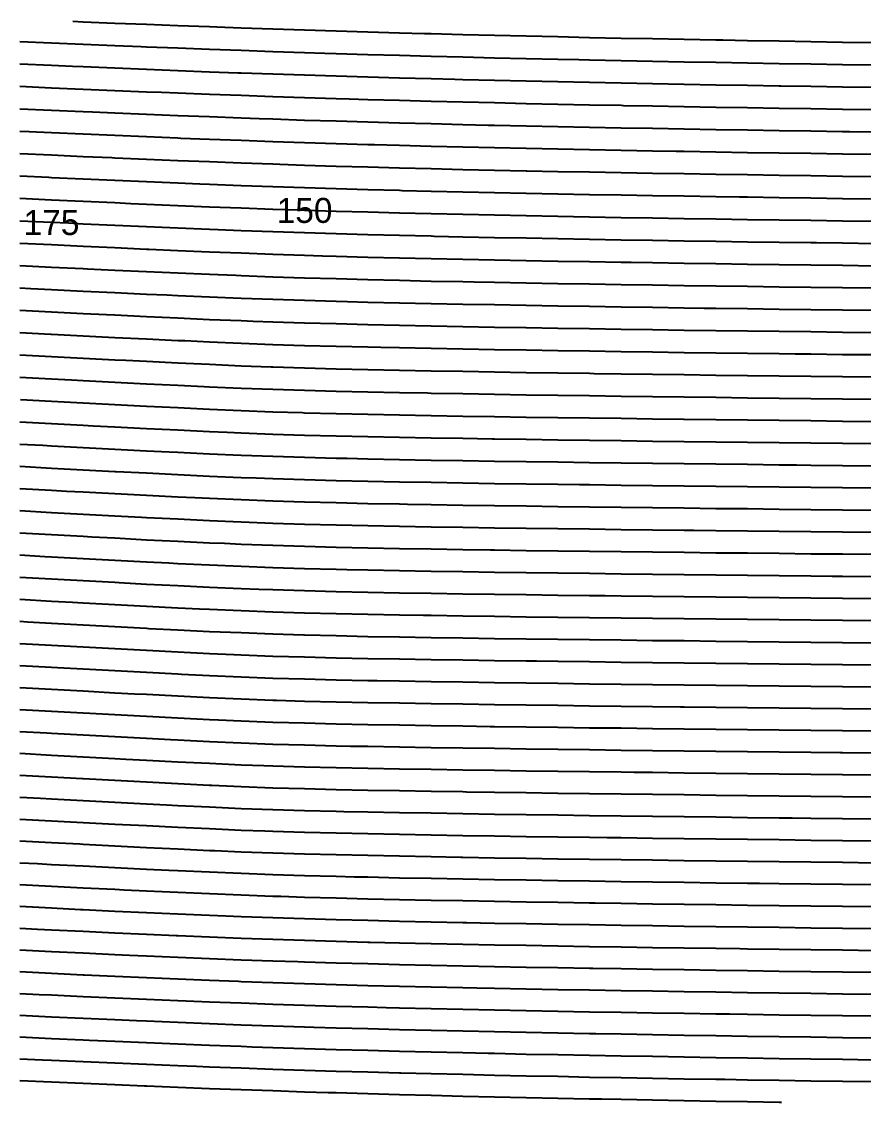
# Model space of a CAD drawing. Header units: metres. Extents: x 228 to 3387, y 52 to 162.
# Drawn here: x 2533.1 to 2617.2, y 53.2 to 161.3 of the extents above; entities that cross this region are included whole.
import ezdxf
from ezdxf.enums import TextEntityAlignment as Align

# ---------------------------------------------------------------- set-up
doc = ezdxf.new("R2010")
doc.units = ezdxf.units.M
for name, color, linetype in [('Vs_-25', 7, 'Continuous'), ('Vs_-50', 7, 'Continuous'), ('Vs_0', 7, 'Continuous'), ('Vs_100', 7, 'Continuous'), ('Vs_1000', 7, 'Continuous'), ('Vs_1025', 7, 'Continuous'), ('Vs_1050', 7, 'Continuous'), ('Vs_1075', 7, 'Continuous'), ('Vs_1100', 7, 'Continuous'), ('Vs_1125', 7, 'Continuous'), ('Vs_1150', 7, 'Continuous'), ('Vs_125', 7, 'Continuous'), ('Vs_150', 7, 'Continuous'), ('Vs_175', 7, 'Continuous'), ('Vs_200', 7, 'Continuous'), ('Vs_225', 7, 'Continuous'), ('Vs_25', 7, 'Continuous'), ('Vs_250', 7, 'Continuous'), ('Vs_275', 7, 'Continuous'), ('Vs_300', 7, 'Continuous'), ('Vs_325', 7, 'Continuous'), ('Vs_350', 7, 'Continuous'), ('Vs_375', 7, 'Continuous'), ('Vs_400', 7, 'Continuous'), ('Vs_425', 7, 'Continuous'), ('Vs_450', 7, 'Continuous'), ('Vs_475', 7, 'Continuous'), ('Vs_50', 7, 'Continuous'), ('Vs_500', 7, 'Continuous'), ('Vs_525', 7, 'Continuous'), ('Vs_550', 7, 'Continuous'), ('Vs_575', 7, 'Continuous'), ('Vs_600', 7, 'Continuous'), ('Vs_625', 7, 'Continuous'), ('Vs_650', 7, 'Continuous'), ('Vs_675', 7, 'Continuous'), ('Vs_700', 7, 'Continuous'), ('Vs_725', 7, 'Continuous'), ('Vs_75', 7, 'Continuous'), ('Vs_750', 7, 'Continuous'), ('Vs_775', 7, 'Continuous'), ('Vs_800', 7, 'Continuous'), ('Vs_825', 7, 'Continuous'), ('Vs_850', 7, 'Continuous'), ('Vs_875', 7, 'Continuous'), ('Vs_900', 7, 'Continuous'), ('Vs_925', 7, 'Continuous'), ('Vs_950', 7, 'Continuous'), ('Vs_975', 7, 'Continuous')]:
    doc.layers.add(name, color=color, linetype=linetype)

msp = doc.modelspace()

# ---------------------------------------------------------------- linework, layer by layer
at = {"layer": 'Vs_-25'}
msp.add_lwpolyline([(2618.29, 156.9), (2615.13, 156.95), (2611.97, 157), (2608.81, 157.05), (2605.64, 157.11), (2602.48, 157.16), (2599.32, 157.22), (2596.16, 157.28), (2593, 157.34), (2589.84, 157.4), (2588.79, 157.43), (2586.67, 157.47), (2583.51, 157.54), (2580.35, 157.62), (2577.19, 157.69), (2574.03, 157.77), (2570.87, 157.86), (2567.7, 157.95), (2564.54, 158.04), (2563.4, 158.08), (2561.38, 158.14), (2558.22, 158.25), (2555.06, 158.36), (2551.89, 158.47), (2548.73, 158.59), (2545.57, 158.71), (2545.06, 158.73), (2542.41, 158.84), (2539.25, 158.97), (2536.09, 159.11), (2532.92, 159.24)], dxfattribs=at)
at = {"layer": 'Vs_-50'}
msp.add_lwpolyline([(2618.29, 159.13), (2615.13, 159.18), (2611.97, 159.24), (2608.81, 159.29), (2605.64, 159.34), (2603.17, 159.39), (2602.48, 159.4), (2599.32, 159.46), (2596.16, 159.52), (2593, 159.58), (2589.84, 159.65), (2586.67, 159.72), (2583.51, 159.79), (2580.35, 159.86), (2577.19, 159.94), (2574.03, 160.02), (2573.35, 160.04), (2570.87, 160.11), (2567.7, 160.2), (2564.54, 160.29), (2561.38, 160.39), (2558.22, 160.5), (2555.06, 160.61), (2552.6, 160.69), (2551.89, 160.72), (2548.73, 160.84), (2545.57, 160.96), (2542.41, 161.08), (2539.25, 161.21), (2538.23, 161.26)], dxfattribs=at)
at = {"layer": 'Vs_0'}
msp.add_lwpolyline([(2618.29, 154.67), (2615.13, 154.72), (2611.97, 154.77), (2608.98, 154.81), (2608.81, 154.82), (2605.64, 154.87), (2602.48, 154.92), (2599.32, 154.98), (2596.16, 155.04), (2593, 155.1), (2589.84, 155.16), (2586.67, 155.23), (2583.51, 155.3), (2580.35, 155.37), (2577.19, 155.45), (2576.39, 155.47), (2574.03, 155.53), (2570.87, 155.61), (2567.7, 155.7), (2564.54, 155.8), (2561.38, 155.89), (2558.22, 156), (2555.06, 156.11), (2554.73, 156.12), (2551.89, 156.22), (2548.73, 156.34), (2545.57, 156.47), (2542.41, 156.6), (2539.25, 156.73), (2538.18, 156.77), (2536.09, 156.86), (2532.92, 157)], dxfattribs=at)
at = {"layer": 'Vs_100'}
msp.add_lwpolyline([(2618.29, 145.74), (2615.13, 145.79), (2611.97, 145.83), (2608.81, 145.88), (2605.64, 145.93), (2602.48, 145.98), (2599.32, 146.03), (2596.16, 146.08), (2593, 146.14), (2589.84, 146.2), (2586.67, 146.26), (2583.6, 146.32), (2583.51, 146.32), (2580.35, 146.39), (2577.19, 146.46), (2574.03, 146.54), (2570.87, 146.62), (2567.7, 146.7), (2564.54, 146.79), (2561.38, 146.89), (2558.9, 146.97), (2558.22, 147), (2555.06, 147.11), (2551.89, 147.23), (2548.73, 147.35), (2545.57, 147.48), (2542.41, 147.62), (2542.12, 147.63), (2539.25, 147.75), (2536.09, 147.9), (2532.92, 148.04)], dxfattribs=at)
at = {"layer": 'Vs_1000'}
msp.add_lwpolyline([(2618.29, 66.22), (2615.13, 66.26), (2611.97, 66.3), (2608.81, 66.34), (2605.64, 66.39), (2602.48, 66.43), (2599.32, 66.48), (2596.16, 66.53), (2593, 66.58), (2590.17, 66.62), (2589.84, 66.63), (2586.67, 66.68), (2583.51, 66.74), (2580.35, 66.8), (2577.19, 66.86), (2574.03, 66.93), (2570.87, 67), (2567.7, 67.08), (2564.54, 67.16), (2561.38, 67.25), (2560.71, 67.28), (2558.22, 67.36), (2555.06, 67.47), (2551.89, 67.59), (2548.73, 67.72), (2545.57, 67.85), (2543.9, 67.93), (2542.41, 68), (2539.25, 68.15), (2536.09, 68.3), (2532.92, 68.45)], dxfattribs=at)
at = {"layer": 'Vs_1025'}
msp.add_lwpolyline([(2618.29, 64.03), (2615.13, 64.07), (2611.97, 64.12), (2608.81, 64.16), (2605.64, 64.21), (2602.48, 64.25), (2599.32, 64.3), (2596.16, 64.35), (2593, 64.4), (2589.84, 64.45), (2586.67, 64.51), (2583.51, 64.57), (2580.35, 64.63), (2578.58, 64.66), (2577.19, 64.69), (2574.03, 64.76), (2570.87, 64.83), (2567.7, 64.91), (2564.54, 65), (2561.38, 65.09), (2558.22, 65.2), (2555.06, 65.31), (2554.79, 65.32), (2551.89, 65.43), (2548.73, 65.55), (2545.57, 65.69), (2542.41, 65.83), (2539.34, 65.97), (2539.25, 65.97), (2536.09, 66.12), (2532.92, 66.28)], dxfattribs=at)
at = {"layer": 'Vs_1050'}
msp.add_lwpolyline([(2618.29, 61.85), (2615.13, 61.89), (2611.97, 61.93), (2608.81, 61.98), (2605.64, 62.02), (2603.83, 62.05), (2602.48, 62.07), (2599.32, 62.12), (2596.16, 62.17), (2593, 62.22), (2589.84, 62.28), (2586.67, 62.33), (2583.51, 62.39), (2580.35, 62.46), (2577.19, 62.52), (2574.03, 62.59), (2570.87, 62.67), (2569.54, 62.7), (2567.7, 62.75), (2564.54, 62.84), (2561.38, 62.93), (2558.22, 63.04), (2555.06, 63.15), (2551.89, 63.26), (2549.54, 63.36), (2548.73, 63.39), (2545.57, 63.52), (2542.41, 63.66), (2539.25, 63.8), (2536.09, 63.95), (2534.87, 64.01), (2532.92, 64.1)], dxfattribs=at)
at = {"layer": 'Vs_1075'}
msp.add_lwpolyline([(2618.29, 59.66), (2615.13, 59.7), (2611.97, 59.75), (2608.81, 59.79), (2605.64, 59.84), (2602.48, 59.89), (2599.32, 59.94), (2596.16, 59.99), (2593, 60.05), (2590.48, 60.09), (2589.84, 60.1), (2586.67, 60.16), (2583.51, 60.22), (2580.35, 60.29), (2577.19, 60.35), (2574.03, 60.43), (2570.87, 60.5), (2567.7, 60.59), (2564.54, 60.68), (2562.29, 60.74), (2561.38, 60.77), (2558.22, 60.87), (2555.06, 60.98), (2551.89, 61.1), (2548.73, 61.22), (2545.57, 61.36), (2544.6, 61.4), (2542.41, 61.49), (2539.25, 61.63), (2536.09, 61.78), (2532.92, 61.93)], dxfattribs=at)
at = {"layer": 'Vs_1100'}
msp.add_lwpolyline([(2618.2, 57.48), (2615.13, 57.52), (2611.97, 57.57), (2608.81, 57.61), (2605.64, 57.66), (2602.48, 57.71), (2599.32, 57.76), (2596.16, 57.82), (2593, 57.87), (2589.84, 57.93), (2586.67, 57.99), (2583.51, 58.05), (2580.35, 58.12), (2579.72, 58.13), (2577.19, 58.19), (2574.03, 58.26), (2570.87, 58.34), (2567.7, 58.42), (2564.54, 58.51), (2561.38, 58.61), (2558.22, 58.71), (2556.13, 58.78), (2555.06, 58.82), (2551.89, 58.94), (2548.73, 59.06), (2545.57, 59.19), (2542.41, 59.32), (2539.84, 59.44), (2539.25, 59.46), (2536.09, 59.61), (2532.92, 59.76)], dxfattribs=at)
at = {"layer": 'Vs_1125'}
msp.add_lwpolyline([(2618.29, 55.29), (2615.13, 55.34), (2611.97, 55.38), (2608.81, 55.43), (2605.64, 55.48), (2603.38, 55.52), (2602.48, 55.53), (2599.32, 55.58), (2596.16, 55.64), (2593, 55.7), (2589.84, 55.75), (2586.67, 55.82), (2583.51, 55.88), (2580.35, 55.95), (2577.19, 56.02), (2574.03, 56.09), (2571, 56.17), (2570.87, 56.17), (2567.7, 56.26), (2564.54, 56.35), (2561.38, 56.45), (2558.22, 56.55), (2555.06, 56.66), (2551.89, 56.77), (2550.58, 56.82), (2548.73, 56.9), (2545.57, 57.02), (2542.41, 57.16), (2539.25, 57.29), (2536.09, 57.44), (2535.19, 57.48), (2532.92, 57.58)], dxfattribs=at)
at = {"layer": 'Vs_1150'}
msp.add_lwpolyline([(2609.04, 53.25), (2608.81, 53.25), (2605.64, 53.3), (2602.48, 53.35), (2599.32, 53.41), (2596.16, 53.46), (2593, 53.52), (2591.04, 53.56), (2589.84, 53.58), (2586.67, 53.64), (2583.51, 53.71), (2580.35, 53.78), (2577.19, 53.85), (2574.03, 53.93), (2570.87, 54.01), (2567.7, 54.09), (2564.54, 54.19), (2563.73, 54.21), (2561.38, 54.28), (2558.22, 54.39), (2555.06, 54.49), (2551.89, 54.61), (2548.73, 54.73), (2545.57, 54.86), (2545.38, 54.86), (2542.41, 54.99), (2539.25, 55.12), (2536.09, 55.26), (2532.92, 55.41)], dxfattribs=at)
at = {"layer": 'Vs_125'}
msp.add_lwpolyline([(2618.29, 143.52), (2615.13, 143.56), (2611.97, 143.6), (2608.81, 143.65), (2605.64, 143.7), (2604.85, 143.71), (2602.48, 143.75), (2599.32, 143.8), (2596.16, 143.85), (2593, 143.9), (2589.84, 143.96), (2586.67, 144.02), (2583.51, 144.08), (2580.35, 144.15), (2577.19, 144.22), (2574.03, 144.29), (2571.14, 144.36), (2570.87, 144.37), (2567.7, 144.45), (2564.54, 144.54), (2561.38, 144.64), (2558.22, 144.75), (2555.06, 144.86), (2551.89, 144.98), (2550.93, 145.02), (2548.73, 145.1), (2545.57, 145.23), (2542.41, 145.37), (2539.25, 145.51), (2536.09, 145.66), (2535.83, 145.67), (2532.92, 145.8)], dxfattribs=at)
at = {"layer": 'Vs_150'}
msp.add_lwpolyline([(2618.29, 141.29), (2615.13, 141.33), (2611.97, 141.37), (2608.81, 141.42), (2605.64, 141.46), (2602.48, 141.51), (2599.32, 141.56), (2596.16, 141.61), (2593, 141.66), (2589.84, 141.72), (2588.25, 141.75), (2586.67, 141.78), (2583.51, 141.84), (2580.35, 141.9), (2577.19, 141.97), (2574.03, 142.04), (2570.87, 142.12), (2567.7, 142.2), (2564.54, 142.29), (2561.38, 142.39), (2560.98, 142.4), (2558.22, 142.49), (2555.06, 142.61), (2551.89, 142.73), (2548.73, 142.85), (2545.57, 142.99), (2544.01, 143.06), (2542.41, 143.13), (2539.25, 143.27), (2536.09, 143.42), (2532.92, 143.57)], dxfattribs=at)
at = {"layer": 'Vs_175'}
msp.add_lwpolyline([(2618.29, 139.06), (2615.13, 139.1), (2612.54, 139.14), (2611.97, 139.14), (2608.81, 139.19), (2605.64, 139.23), (2602.48, 139.28), (2599.32, 139.33), (2596.16, 139.38), (2593, 139.43), (2589.84, 139.48), (2586.67, 139.54), (2583.51, 139.6), (2580.35, 139.66), (2577.19, 139.73), (2574.34, 139.79), (2574.03, 139.8), (2570.87, 139.87), (2567.7, 139.95), (2564.54, 140.04), (2561.38, 140.14), (2558.22, 140.24), (2555.06, 140.35), (2552.76, 140.44), (2551.89, 140.48), (2548.73, 140.6), (2545.57, 140.74), (2542.41, 140.88), (2539.25, 141.03), (2537.78, 141.1), (2536.09, 141.18), (2532.92, 141.33)], dxfattribs=at)
at = {"layer": 'Vs_200'}
msp.add_lwpolyline([(2618.29, 136.83), (2615.13, 136.87), (2611.97, 136.91), (2608.81, 136.96), (2605.64, 137), (2602.48, 137.05), (2599.32, 137.09), (2596.16, 137.14), (2594.02, 137.18), (2593, 137.19), (2589.84, 137.24), (2586.67, 137.3), (2583.51, 137.36), (2580.35, 137.42), (2577.19, 137.48), (2574.03, 137.55), (2570.87, 137.62), (2567.7, 137.7), (2564.54, 137.79), (2563.18, 137.83), (2561.38, 137.88), (2558.22, 137.99), (2555.06, 138.1), (2551.89, 138.22), (2548.73, 138.36), (2545.82, 138.48), (2545.57, 138.49), (2542.41, 138.64), (2539.25, 138.78), (2536.09, 138.94), (2532.92, 139.09)], dxfattribs=at)
at = {"layer": 'Vs_225'}
msp.add_lwpolyline([(2618.29, 134.61), (2615.13, 134.65), (2611.97, 134.69), (2608.81, 134.73), (2605.64, 134.77), (2602.48, 134.82), (2599.32, 134.86), (2596.16, 134.91), (2593, 134.96), (2589.84, 135.01), (2586.67, 135.06), (2583.51, 135.12), (2580.35, 135.18), (2578.33, 135.22), (2577.19, 135.24), (2574.03, 135.3), (2570.87, 135.38), (2567.7, 135.45), (2564.54, 135.54), (2561.38, 135.63), (2558.22, 135.73), (2555.06, 135.85), (2554.52, 135.87), (2551.89, 135.97), (2548.73, 136.11), (2545.57, 136.25), (2542.41, 136.39), (2539.68, 136.52), (2539.25, 136.54), (2536.09, 136.7), (2532.92, 136.85)], dxfattribs=at)
at = {"layer": 'Vs_25'}
msp.add_lwpolyline([(2618.29, 152.44), (2615.13, 152.48), (2611.97, 152.53), (2608.81, 152.58), (2605.64, 152.63), (2602.48, 152.69), (2599.32, 152.74), (2596.16, 152.8), (2593.25, 152.85), (2593, 152.86), (2589.84, 152.92), (2586.67, 152.99), (2583.51, 153.05), (2580.35, 153.13), (2577.19, 153.2), (2574.03, 153.28), (2570.87, 153.36), (2567.7, 153.45), (2565.84, 153.51), (2564.54, 153.55), (2561.38, 153.64), (2558.22, 153.75), (2555.06, 153.86), (2551.89, 153.97), (2548.73, 154.1), (2547.09, 154.16), (2545.57, 154.22), (2542.41, 154.35), (2539.25, 154.48), (2536.09, 154.62), (2532.92, 154.76)], dxfattribs=at)
at = {"layer": 'Vs_250'}
msp.add_lwpolyline([(2618.29, 132.38), (2615.13, 132.42), (2611.97, 132.46), (2608.81, 132.5), (2605.64, 132.54), (2602.48, 132.59), (2601.3, 132.6), (2599.32, 132.63), (2596.16, 132.68), (2593, 132.72), (2589.84, 132.77), (2586.67, 132.83), (2583.51, 132.88), (2580.35, 132.94), (2577.19, 133), (2574.03, 133.06), (2570.87, 133.13), (2567.7, 133.2), (2565.68, 133.26), (2564.54, 133.29), (2561.38, 133.38), (2558.22, 133.48), (2555.06, 133.59), (2551.89, 133.72), (2548.73, 133.86), (2547.62, 133.91), (2545.57, 134), (2542.41, 134.15), (2539.25, 134.3), (2536.09, 134.46), (2534.02, 134.56), (2532.92, 134.62)], dxfattribs=at)
at = {"layer": 'Vs_275'}
msp.add_lwpolyline([(2618.29, 130.16), (2615.13, 130.2), (2611.97, 130.24), (2608.81, 130.28), (2605.64, 130.32), (2602.48, 130.36), (2599.32, 130.4), (2596.16, 130.45), (2593, 130.49), (2589.84, 130.54), (2586.67, 130.59), (2583.51, 130.64), (2583.48, 130.64), (2580.35, 130.7), (2577.19, 130.76), (2574.03, 130.82), (2570.87, 130.89), (2567.7, 130.96), (2564.54, 131.04), (2561.38, 131.12), (2558.22, 131.22), (2556.26, 131.3), (2555.06, 131.34), (2551.89, 131.47), (2548.73, 131.61), (2545.57, 131.76), (2542.41, 131.91), (2541.59, 131.95), (2539.25, 132.06), (2536.09, 132.22), (2532.92, 132.38)], dxfattribs=at)
at = {"layer": 'Vs_300'}
msp.add_lwpolyline([(2618.29, 127.94), (2615.13, 127.97), (2611.97, 128.01), (2610.41, 128.03), (2608.81, 128.05), (2605.64, 128.09), (2602.48, 128.13), (2599.32, 128.17), (2596.16, 128.22), (2593, 128.26), (2589.84, 128.31), (2586.67, 128.36), (2583.51, 128.41), (2580.35, 128.46), (2577.19, 128.52), (2574.03, 128.58), (2570.87, 128.64), (2569.01, 128.68), (2567.7, 128.71), (2564.54, 128.79), (2561.38, 128.87), (2558.22, 128.97), (2555.06, 129.09), (2551.89, 129.22), (2549.42, 129.34), (2548.73, 129.37), (2545.57, 129.52), (2542.41, 129.67), (2539.25, 129.83), (2536.09, 129.99), (2536.03, 129.99), (2532.92, 130.15)], dxfattribs=at)
at = {"layer": 'Vs_325'}
msp.add_lwpolyline([(2618.29, 125.71), (2615.13, 125.75), (2611.97, 125.79), (2608.81, 125.83), (2605.64, 125.87), (2602.48, 125.9), (2599.32, 125.95), (2596.16, 125.99), (2593, 126.03), (2590.32, 126.07), (2589.84, 126.08), (2586.67, 126.12), (2583.51, 126.17), (2580.35, 126.23), (2577.19, 126.28), (2574.03, 126.34), (2570.87, 126.4), (2567.7, 126.47), (2564.54, 126.54), (2561.38, 126.62), (2558.22, 126.72), (2558.04, 126.72), (2555.06, 126.84), (2551.89, 126.98), (2548.73, 127.13), (2545.57, 127.28), (2543.53, 127.38), (2542.41, 127.43), (2539.25, 127.59), (2536.09, 127.75), (2532.92, 127.92)], dxfattribs=at)
at = {"layer": 'Vs_350'}
msp.add_lwpolyline([(2618.29, 123.49), (2615.13, 123.53), (2611.97, 123.57), (2608.81, 123.6), (2605.64, 123.64), (2602.48, 123.68), (2599.32, 123.72), (2596.16, 123.76), (2593, 123.8), (2589.84, 123.85), (2586.67, 123.89), (2583.51, 123.94), (2580.35, 123.99), (2577.19, 124.05), (2574.03, 124.1), (2573.67, 124.11), (2570.87, 124.16), (2567.7, 124.23), (2564.54, 124.3), (2561.38, 124.38), (2558.22, 124.48), (2555.06, 124.6), (2551.89, 124.74), (2551.36, 124.76), (2548.73, 124.89), (2545.57, 125.04), (2542.41, 125.2), (2539.25, 125.36), (2538.1, 125.42), (2536.09, 125.52), (2532.92, 125.69)], dxfattribs=at)
at = {"layer": 'Vs_375'}
msp.add_lwpolyline([(2618.29, 121.27), (2615.13, 121.31), (2611.97, 121.35), (2608.81, 121.38), (2605.64, 121.42), (2602.48, 121.46), (2599.32, 121.5), (2599.26, 121.5), (2596.16, 121.54), (2593, 121.58), (2589.84, 121.62), (2586.67, 121.67), (2583.51, 121.71), (2580.35, 121.76), (2577.19, 121.81), (2574.03, 121.87), (2570.87, 121.93), (2567.7, 121.99), (2564.54, 122.07), (2561.38, 122.14), (2561.17, 122.15), (2558.22, 122.24), (2555.06, 122.36), (2551.89, 122.5), (2548.73, 122.65), (2545.58, 122.8), (2545.57, 122.8), (2542.41, 122.96), (2539.25, 123.13), (2536.09, 123.29), (2532.98, 123.46)], dxfattribs=at)
at = {"layer": 'Vs_400'}
msp.add_lwpolyline([(2618.29, 119.06), (2615.13, 119.09), (2611.97, 119.13), (2608.81, 119.16), (2605.64, 119.2), (2602.48, 119.24), (2599.32, 119.27), (2596.16, 119.31), (2593, 119.35), (2589.84, 119.4), (2586.67, 119.44), (2583.51, 119.49), (2580.35, 119.53), (2580.11, 119.54), (2577.19, 119.58), (2574.03, 119.64), (2570.87, 119.7), (2567.7, 119.76), (2564.54, 119.83), (2561.38, 119.91), (2558.22, 120.01), (2555.06, 120.13), (2553.66, 120.19), (2551.89, 120.27), (2548.73, 120.42), (2545.57, 120.57), (2542.41, 120.73), (2540.26, 120.84), (2539.25, 120.9), (2536.09, 121.06), (2532.92, 121.23)], dxfattribs=at)
at = {"layer": 'Vs_425'}
msp.add_lwpolyline([(2618.29, 116.84), (2615.13, 116.87), (2611.97, 116.91), (2610.53, 116.92), (2608.81, 116.94), (2605.64, 116.98), (2602.48, 117.02), (2599.32, 117.05), (2596.16, 117.09), (2593, 117.13), (2589.84, 117.17), (2586.67, 117.22), (2583.51, 117.26), (2580.35, 117.31), (2577.19, 117.36), (2574.03, 117.41), (2570.87, 117.47), (2567.7, 117.53), (2565.65, 117.58), (2564.54, 117.6), (2561.38, 117.68), (2558.22, 117.78), (2555.06, 117.9), (2551.89, 118.04), (2548.73, 118.19), (2547.85, 118.23), (2545.57, 118.34), (2542.41, 118.5), (2539.25, 118.67), (2536.09, 118.84), (2535.23, 118.88), (2532.92, 119.01)], dxfattribs=at)
at = {"layer": 'Vs_450'}
msp.add_lwpolyline([(2618.29, 114.62), (2615.13, 114.66), (2611.97, 114.69), (2608.81, 114.73), (2605.64, 114.76), (2602.48, 114.8), (2599.32, 114.84), (2596.16, 114.87), (2593, 114.91), (2589.84, 114.95), (2588.86, 114.96), (2586.67, 114.99), (2583.51, 115.04), (2580.35, 115.08), (2577.19, 115.13), (2574.03, 115.19), (2570.87, 115.24), (2567.7, 115.31), (2564.54, 115.38), (2561.38, 115.46), (2558.22, 115.55), (2556.53, 115.62), (2555.06, 115.67), (2551.89, 115.81), (2548.73, 115.96), (2545.57, 116.12), (2542.56, 116.27), (2542.41, 116.28), (2539.25, 116.44), (2536.09, 116.61), (2532.92, 116.79)], dxfattribs=at)
at = {"layer": 'Vs_475'}
msp.add_lwpolyline([(2618.29, 112.41), (2615.13, 112.44), (2611.97, 112.48), (2608.81, 112.51), (2605.64, 112.55), (2602.48, 112.58), (2599.32, 112.62), (2596.16, 112.66), (2593, 112.69), (2589.84, 112.73), (2586.67, 112.77), (2583.51, 112.82), (2580.35, 112.86), (2577.19, 112.91), (2574.03, 112.96), (2571.65, 113.01), (2570.87, 113.02), (2567.7, 113.08), (2564.54, 113.15), (2561.38, 113.23), (2558.22, 113.33), (2555.06, 113.45), (2551.89, 113.59), (2550.42, 113.66), (2548.73, 113.74), (2545.57, 113.89), (2542.41, 114.06), (2539.25, 114.22), (2537.6, 114.31), (2536.09, 114.39), (2532.92, 114.57)], dxfattribs=at)
at = {"layer": 'Vs_50'}
msp.add_lwpolyline([(2618.29, 150.2), (2615.82, 150.24), (2615.13, 150.25), (2611.97, 150.3), (2608.81, 150.35), (2605.64, 150.4), (2602.48, 150.45), (2599.32, 150.5), (2596.16, 150.56), (2593, 150.62), (2589.84, 150.68), (2586.67, 150.74), (2583.51, 150.81), (2580.35, 150.88), (2579.74, 150.89), (2577.19, 150.95), (2574.03, 151.03), (2570.87, 151.12), (2567.7, 151.2), (2564.54, 151.3), (2561.38, 151.39), (2558.22, 151.5), (2556.83, 151.55), (2555.06, 151.61), (2551.89, 151.73), (2548.73, 151.85), (2545.57, 151.97), (2542.41, 152.11), (2540.19, 152.2), (2539.25, 152.24), (2536.09, 152.38), (2532.92, 152.52)], dxfattribs=at)
at = {"layer": 'Vs_500'}
msp.add_lwpolyline([(2618.29, 110.2), (2615.13, 110.23), (2611.97, 110.26), (2608.81, 110.3), (2605.64, 110.33), (2602.48, 110.37), (2600.29, 110.39), (2599.32, 110.4), (2596.16, 110.44), (2593, 110.48), (2589.84, 110.52), (2586.67, 110.56), (2583.51, 110.6), (2580.35, 110.64), (2577.19, 110.69), (2574.03, 110.74), (2570.87, 110.8), (2567.7, 110.86), (2564.54, 110.93), (2561.38, 111.01), (2560.35, 111.05), (2558.22, 111.11), (2555.06, 111.23), (2551.89, 111.37), (2548.73, 111.52), (2545.57, 111.67), (2545.07, 111.7), (2542.41, 111.84), (2539.25, 112), (2536.09, 112.17), (2532.92, 112.35)], dxfattribs=at)
at = {"layer": 'Vs_525'}
msp.add_lwpolyline([(2618.29, 107.99), (2615.13, 108.02), (2611.97, 108.05), (2608.81, 108.09), (2605.64, 108.12), (2602.48, 108.15), (2599.32, 108.19), (2596.16, 108.23), (2593, 108.26), (2589.84, 108.3), (2586.67, 108.34), (2583.51, 108.38), (2580.35, 108.43), (2579.97, 108.43), (2577.19, 108.47), (2574.03, 108.52), (2570.87, 108.58), (2567.7, 108.64), (2564.54, 108.71), (2561.38, 108.79), (2558.22, 108.89), (2555.06, 109.01), (2553.37, 109.09), (2551.89, 109.15), (2548.73, 109.3), (2545.57, 109.45), (2542.41, 109.62), (2540.13, 109.74), (2539.25, 109.79), (2536.09, 109.96), (2532.92, 110.13)], dxfattribs=at)
at = {"layer": 'Vs_550'}
msp.add_lwpolyline([(2618.29, 105.78), (2615.13, 105.81), (2614.1, 105.82), (2611.97, 105.84), (2608.81, 105.87), (2605.64, 105.91), (2602.48, 105.94), (2599.32, 105.98), (2596.16, 106.01), (2593, 106.05), (2589.84, 106.09), (2586.67, 106.13), (2583.51, 106.17), (2580.35, 106.21), (2577.19, 106.26), (2574.03, 106.31), (2570.87, 106.36), (2567.7, 106.43), (2565.59, 106.47), (2564.54, 106.5), (2561.38, 106.58), (2558.22, 106.67), (2555.06, 106.8), (2551.89, 106.93), (2548.73, 107.08), (2547.83, 107.13), (2545.57, 107.24), (2542.41, 107.4), (2539.25, 107.57), (2536.09, 107.74), (2535.43, 107.78), (2532.92, 107.92)], dxfattribs=at)
at = {"layer": 'Vs_575'}
msp.add_lwpolyline([(2618.29, 103.57), (2615.13, 103.6), (2611.97, 103.63), (2608.81, 103.67), (2605.64, 103.7), (2602.48, 103.73), (2599.32, 103.77), (2596.16, 103.8), (2593, 103.84), (2591.42, 103.86), (2589.84, 103.88), (2586.67, 103.92), (2583.51, 103.96), (2580.35, 104), (2577.19, 104.05), (2574.03, 104.1), (2570.87, 104.15), (2567.7, 104.21), (2564.54, 104.28), (2561.38, 104.36), (2558.22, 104.46), (2556.81, 104.51), (2555.06, 104.58), (2551.89, 104.72), (2548.73, 104.87), (2545.57, 105.02), (2542.85, 105.17), (2542.41, 105.19), (2539.25, 105.36), (2536.09, 105.53), (2532.92, 105.71)], dxfattribs=at)
at = {"layer": 'Vs_600'}
msp.add_lwpolyline([(2618.29, 101.36), (2615.13, 101.39), (2611.97, 101.43), (2608.81, 101.46), (2605.64, 101.49), (2602.48, 101.53), (2599.32, 101.56), (2596.16, 101.6), (2593, 101.63), (2589.84, 101.67), (2586.67, 101.71), (2583.51, 101.75), (2580.35, 101.79), (2577.19, 101.84), (2574.03, 101.89), (2573.26, 101.9), (2570.87, 101.94), (2567.7, 102), (2564.54, 102.07), (2561.38, 102.15), (2558.22, 102.24), (2555.06, 102.37), (2551.89, 102.5), (2550.89, 102.55), (2548.73, 102.65), (2545.57, 102.81), (2542.41, 102.98), (2539.25, 103.15), (2538.18, 103.21), (2536.09, 103.32), (2532.92, 103.5)], dxfattribs=at)
at = {"layer": 'Vs_625'}
msp.add_lwpolyline([(2618.29, 99.15), (2615.13, 99.19), (2611.97, 99.22), (2608.81, 99.25), (2605.64, 99.29), (2605.63, 99.29), (2602.48, 99.32), (2599.32, 99.36), (2596.16, 99.39), (2593, 99.43), (2589.84, 99.46), (2586.67, 99.5), (2583.51, 99.54), (2580.35, 99.59), (2577.19, 99.63), (2574.03, 99.68), (2570.87, 99.73), (2567.7, 99.79), (2564.54, 99.86), (2561.38, 99.94), (2561.31, 99.94), (2558.22, 100.03), (2555.06, 100.16), (2551.89, 100.29), (2548.73, 100.45), (2545.81, 100.59), (2545.57, 100.6), (2542.41, 100.77), (2539.25, 100.94), (2536.09, 101.11), (2533.71, 101.25), (2532.92, 101.29)], dxfattribs=at)
at = {"layer": 'Vs_650'}
msp.add_lwpolyline([(2618.29, 96.95), (2615.13, 96.98), (2611.97, 97.02), (2608.81, 97.05), (2605.64, 97.08), (2602.48, 97.12), (2599.32, 97.15), (2596.16, 97.19), (2593, 97.22), (2589.84, 97.26), (2586.67, 97.3), (2584.54, 97.33), (2583.51, 97.34), (2580.35, 97.38), (2577.19, 97.43), (2574.03, 97.48), (2570.87, 97.53), (2567.7, 97.59), (2564.54, 97.65), (2561.38, 97.73), (2558.22, 97.82), (2555.06, 97.95), (2554.32, 97.98), (2551.89, 98.09), (2548.73, 98.24), (2545.57, 98.4), (2542.41, 98.57), (2541.15, 98.63), (2539.25, 98.74), (2536.09, 98.91), (2532.92, 99.09)], dxfattribs=at)
at = {"layer": 'Vs_675'}
msp.add_lwpolyline([(2618.29, 94.75), (2615.13, 94.78), (2611.97, 94.81), (2608.81, 94.85), (2605.64, 94.88), (2602.48, 94.91), (2599.32, 94.95), (2596.16, 94.99), (2593, 95.02), (2589.84, 95.06), (2586.67, 95.1), (2583.51, 95.14), (2580.35, 95.18), (2577.19, 95.23), (2574.03, 95.27), (2570.87, 95.33), (2568.64, 95.37), (2567.7, 95.38), (2564.54, 95.45), (2561.38, 95.53), (2558.22, 95.62), (2555.06, 95.74), (2551.89, 95.88), (2549.07, 96.02), (2548.73, 96.04), (2545.57, 96.2), (2542.41, 96.36), (2539.25, 96.53), (2536.69, 96.67), (2536.09, 96.71), (2532.92, 96.88)], dxfattribs=at)
at = {"layer": 'Vs_700'}
msp.add_lwpolyline([(2618.29, 92.54), (2615.13, 92.58), (2611.97, 92.61), (2608.81, 92.64), (2605.64, 92.68), (2602.48, 92.71), (2599.32, 92.75), (2598.94, 92.75), (2596.16, 92.79), (2593, 92.82), (2589.84, 92.86), (2586.67, 92.9), (2583.51, 92.94), (2580.35, 92.98), (2577.19, 93.03), (2574.03, 93.08), (2570.87, 93.13), (2567.7, 93.19), (2564.54, 93.25), (2561.38, 93.32), (2558.56, 93.41), (2558.22, 93.42), (2555.06, 93.54), (2551.89, 93.68), (2548.73, 93.84), (2545.57, 94), (2544.38, 94.06), (2542.41, 94.16), (2539.25, 94.33), (2536.09, 94.51), (2532.92, 94.68)], dxfattribs=at)
at = {"layer": 'Vs_725'}
msp.add_lwpolyline([(2618.29, 90.34), (2615.13, 90.38), (2611.97, 90.41), (2608.81, 90.45), (2605.64, 90.48), (2602.48, 90.52), (2599.32, 90.55), (2596.16, 90.59), (2593, 90.63), (2589.84, 90.66), (2586.67, 90.7), (2583.51, 90.74), (2580.35, 90.79), (2579.94, 90.79), (2577.19, 90.83), (2574.03, 90.88), (2570.87, 90.93), (2567.7, 90.99), (2564.54, 91.05), (2561.38, 91.13), (2558.22, 91.22), (2555.06, 91.34), (2552.77, 91.45), (2551.89, 91.49), (2548.73, 91.64), (2545.57, 91.8), (2542.41, 91.97), (2539.93, 92.1), (2539.25, 92.14), (2536.09, 92.31), (2532.92, 92.49)], dxfattribs=at)
at = {"layer": 'Vs_75'}
msp.add_lwpolyline([(2618.29, 147.97), (2615.13, 148.02), (2611.97, 148.07), (2608.81, 148.11), (2605.64, 148.16), (2602.48, 148.21), (2599.32, 148.27), (2598.52, 148.28), (2596.16, 148.32), (2593, 148.38), (2589.84, 148.44), (2586.67, 148.5), (2583.51, 148.57), (2580.35, 148.64), (2577.19, 148.71), (2574.03, 148.78), (2570.87, 148.87), (2568.37, 148.93), (2567.7, 148.95), (2564.54, 149.05), (2561.38, 149.14), (2558.22, 149.25), (2555.06, 149.36), (2551.89, 149.48), (2549.03, 149.59), (2548.73, 149.6), (2545.57, 149.73), (2542.41, 149.86), (2539.25, 150), (2536.09, 150.14), (2533.85, 150.24), (2532.92, 150.28)], dxfattribs=at)
at = {"layer": 'Vs_750'}
msp.add_lwpolyline([(2618.29, 88.14), (2615.13, 88.18), (2614.94, 88.18), (2611.97, 88.21), (2608.81, 88.25), (2605.64, 88.28), (2602.48, 88.32), (2599.32, 88.36), (2596.16, 88.39), (2593, 88.43), (2589.84, 88.47), (2586.67, 88.51), (2583.51, 88.55), (2580.35, 88.6), (2577.19, 88.64), (2574.03, 88.69), (2570.87, 88.74), (2567.7, 88.8), (2565.96, 88.83), (2564.54, 88.86), (2561.38, 88.94), (2558.22, 89.03), (2555.06, 89.15), (2551.89, 89.29), (2548.73, 89.45), (2547.97, 89.49), (2545.57, 89.61), (2542.41, 89.77), (2539.25, 89.94), (2536.09, 90.12), (2535.64, 90.14), (2532.92, 90.29)], dxfattribs=at)
at = {"layer": 'Vs_775'}
msp.add_lwpolyline([(2618.29, 85.95), (2615.13, 85.98), (2611.97, 86.02), (2608.81, 86.05), (2605.64, 86.09), (2602.48, 86.12), (2599.32, 86.16), (2596.16, 86.2), (2594.32, 86.22), (2593, 86.24), (2589.84, 86.28), (2586.67, 86.32), (2583.51, 86.36), (2580.35, 86.41), (2577.19, 86.45), (2574.03, 86.5), (2570.87, 86.56), (2567.7, 86.61), (2564.54, 86.68), (2561.38, 86.75), (2558.22, 86.84), (2557.3, 86.87), (2555.06, 86.96), (2551.89, 87.11), (2548.73, 87.26), (2545.57, 87.42), (2543.51, 87.53), (2542.41, 87.58), (2539.25, 87.75), (2536.09, 87.92), (2532.92, 88.1)], dxfattribs=at)
at = {"layer": 'Vs_800'}
msp.add_lwpolyline([(2618.29, 83.75), (2615.13, 83.79), (2611.97, 83.82), (2608.81, 83.86), (2605.64, 83.89), (2602.48, 83.93), (2599.32, 83.97), (2596.16, 84.01), (2593, 84.05), (2589.84, 84.09), (2586.67, 84.13), (2583.51, 84.17), (2580.35, 84.22), (2577.56, 84.26), (2577.19, 84.27), (2574.03, 84.32), (2570.87, 84.37), (2567.7, 84.43), (2564.54, 84.49), (2561.38, 84.57), (2558.22, 84.66), (2555.06, 84.78), (2552.11, 84.91), (2551.89, 84.92), (2548.73, 85.08), (2545.57, 85.24), (2542.41, 85.4), (2539.25, 85.57), (2539.2, 85.57), (2536.09, 85.74), (2532.92, 85.91)], dxfattribs=at)
at = {"layer": 'Vs_825'}
msp.add_lwpolyline([(2618.29, 81.56), (2615.13, 81.59), (2611.97, 81.63), (2610.11, 81.65), (2608.81, 81.66), (2605.64, 81.7), (2602.48, 81.74), (2599.32, 81.78), (2596.16, 81.82), (2593, 81.86), (2589.84, 81.9), (2586.67, 81.94), (2583.51, 81.99), (2580.35, 82.03), (2577.19, 82.08), (2574.03, 82.14), (2570.87, 82.19), (2567.7, 82.25), (2565.3, 82.3), (2564.54, 82.32), (2561.38, 82.39), (2558.22, 82.48), (2555.06, 82.6), (2551.89, 82.75), (2548.73, 82.9), (2547.57, 82.95), (2545.57, 83.05), (2542.41, 83.22), (2539.25, 83.38), (2536.09, 83.55), (2534.99, 83.61), (2532.92, 83.72)], dxfattribs=at)
at = {"layer": 'Vs_850'}
msp.add_lwpolyline([(2618.29, 79.36), (2615.13, 79.4), (2611.97, 79.43), (2608.81, 79.47), (2605.64, 79.51), (2602.48, 79.55), (2599.32, 79.59), (2596.16, 79.63), (2593, 79.67), (2591.62, 79.69), (2589.84, 79.71), (2586.67, 79.76), (2583.51, 79.8), (2580.35, 79.85), (2577.19, 79.9), (2574.03, 79.96), (2570.87, 80.02), (2567.7, 80.08), (2564.54, 80.15), (2561.38, 80.22), (2558.22, 80.31), (2557.42, 80.34), (2555.06, 80.43), (2551.89, 80.57), (2548.73, 80.72), (2545.57, 80.88), (2543.2, 80.99), (2542.41, 81.03), (2539.25, 81.2), (2536.09, 81.36), (2532.92, 81.53)], dxfattribs=at)
at = {"layer": 'Vs_875'}
msp.add_lwpolyline([(2618.29, 77.17), (2615.13, 77.21), (2611.97, 77.24), (2608.81, 77.28), (2605.64, 77.32), (2602.48, 77.36), (2599.32, 77.4), (2596.16, 77.44), (2593, 77.48), (2589.84, 77.53), (2586.67, 77.57), (2583.51, 77.62), (2580.35, 77.67), (2577.19, 77.73), (2577, 77.73), (2574.03, 77.78), (2570.87, 77.84), (2567.7, 77.91), (2564.54, 77.98), (2561.38, 78.06), (2558.22, 78.15), (2555.06, 78.27), (2552.42, 78.38), (2551.89, 78.4), (2548.73, 78.55), (2545.57, 78.7), (2542.41, 78.86), (2539.25, 79.02), (2538.92, 79.04), (2536.09, 79.18), (2532.92, 79.35)], dxfattribs=at)
at = {"layer": 'Vs_900'}
msp.add_lwpolyline([(2618.29, 74.98), (2615.13, 75.01), (2611.97, 75.05), (2608.81, 75.09), (2606.85, 75.12), (2605.64, 75.13), (2602.48, 75.17), (2599.32, 75.21), (2596.16, 75.26), (2593, 75.3), (2589.84, 75.35), (2586.67, 75.39), (2583.51, 75.44), (2580.35, 75.49), (2577.19, 75.55), (2574.03, 75.61), (2570.87, 75.67), (2567.7, 75.74), (2566.37, 75.77), (2564.54, 75.81), (2561.38, 75.89), (2558.22, 75.99), (2555.06, 76.11), (2551.89, 76.24), (2548.73, 76.38), (2547.83, 76.42), (2545.57, 76.53), (2542.41, 76.68), (2539.25, 76.84), (2536.09, 77), (2534.69, 77.08), (2532.92, 77.17)], dxfattribs=at)
at = {"layer": 'Vs_925'}
msp.add_lwpolyline([(2618.29, 72.79), (2615.13, 72.82), (2611.97, 72.86), (2608.81, 72.9), (2605.64, 72.94), (2602.48, 72.99), (2599.32, 73.03), (2596.16, 73.07), (2593, 73.12), (2590.41, 73.16), (2589.84, 73.16), (2586.67, 73.21), (2583.51, 73.26), (2580.35, 73.32), (2577.19, 73.38), (2574.03, 73.44), (2570.87, 73.5), (2567.7, 73.57), (2564.54, 73.65), (2561.38, 73.73), (2559.01, 73.81), (2558.22, 73.83), (2555.06, 73.95), (2551.89, 74.08), (2548.73, 74.21), (2545.57, 74.36), (2543.37, 74.46), (2542.41, 74.51), (2539.25, 74.66), (2536.09, 74.82), (2532.92, 74.99)], dxfattribs=at)
at = {"layer": 'Vs_950'}
msp.add_lwpolyline([(2618.29, 70.6), (2615.13, 70.64), (2611.97, 70.67), (2608.81, 70.72), (2605.64, 70.76), (2602.48, 70.8), (2599.32, 70.84), (2596.16, 70.89), (2593, 70.94), (2589.84, 70.98), (2586.67, 71.04), (2583.51, 71.09), (2580.35, 71.14), (2577.56, 71.2), (2577.19, 71.2), (2574.03, 71.27), (2570.87, 71.33), (2567.7, 71.41), (2564.54, 71.49), (2561.38, 71.58), (2558.22, 71.68), (2555.06, 71.79), (2553.5, 71.85), (2551.89, 71.91), (2548.73, 72.05), (2545.57, 72.19), (2542.41, 72.34), (2539.25, 72.49), (2539, 72.5), (2536.09, 72.65), (2532.92, 72.81)], dxfattribs=at)
at = {"layer": 'Vs_975'}
msp.add_lwpolyline([(2618.29, 68.41), (2615.13, 68.45), (2611.97, 68.49), (2608.81, 68.53), (2605.64, 68.57), (2604.88, 68.58), (2602.48, 68.62), (2599.32, 68.66), (2596.16, 68.71), (2593, 68.76), (2589.84, 68.81), (2586.67, 68.86), (2583.51, 68.91), (2580.35, 68.97), (2577.19, 69.03), (2574.03, 69.1), (2570.87, 69.17), (2567.93, 69.24), (2567.7, 69.24), (2564.54, 69.32), (2561.38, 69.42), (2558.22, 69.52), (2555.06, 69.63), (2551.89, 69.75), (2548.73, 69.88), (2548.56, 69.89), (2545.57, 70.02), (2542.41, 70.17), (2539.25, 70.32), (2536.09, 70.47), (2534.68, 70.54), (2532.92, 70.63)], dxfattribs=at)

# ---------------------------------------------------------------- texts
at = {"layer": 'Vs_150'}
msp.add_text('150', height=2.5, dxfattribs=at).set_placement((2561.38, 142.39), align=Align.MIDDLE_CENTER)
at = {"layer": 'Vs_175'}
msp.add_text('175', height=2.5, dxfattribs=at).set_placement((2536.09, 141.18), align=Align.MIDDLE_CENTER)

doc.saveas('drawing.dxf')
